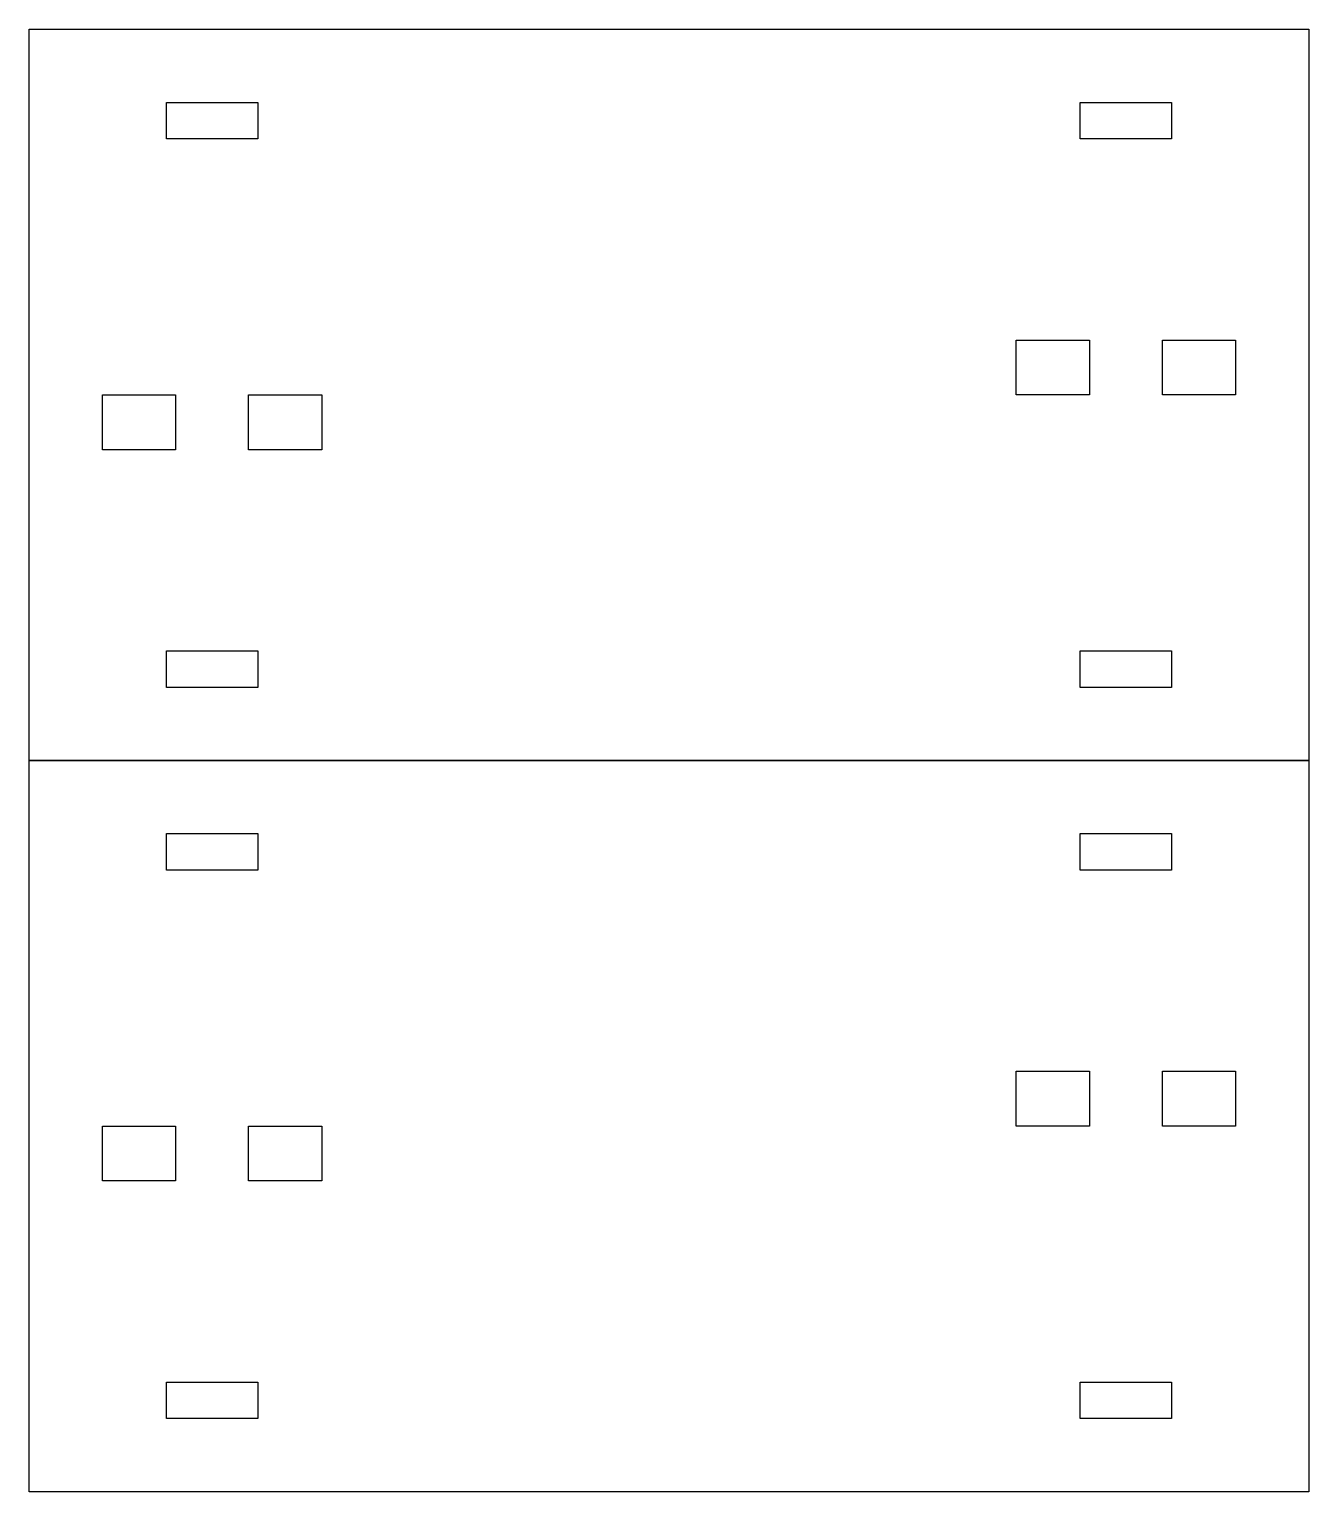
# Model space of a CAD drawing. Extents: x 73 to 573, y 446 to 946.
# Drawn here: x 178.7 to 248.7, y 782.1 to 862.1 of the extents above; entities that cross this region are included whole.
import ezdxf

# ---------------------------------------------------------------- set-up
doc = ezdxf.new("R2010")
doc.units = 0
doc.layers.add('laser', color=7, linetype='CONTINUOUS')

msp = doc.modelspace()

# ---------------------------------------------------------------- linework, layer by layer
at = {"layer": 'laser', "color": 7}
for points in [[(248.698822, 822.08312), (178.698822, 822.08312), (178.698822, 862.08312), (248.698822, 862.08312), (248.698822, 822.08312)], [(186.198835, 858.083122), (191.198825, 858.083122)], [(186.198835, 856.08312), (186.198835, 858.083122)], [(191.198825, 858.083122), (191.198825, 856.08312)], [(236.198819, 858.083122), (241.198837, 858.083122)], [(236.198819, 856.08312), (236.198819, 858.083122)], [(241.198837, 858.083122), (241.198837, 856.08312)], [(191.198825, 856.08312), (186.198835, 856.08312)], [(241.198837, 856.08312), (236.198819, 856.08312)], [(232.69884, 845.08312), (236.698832, 845.08312)], [(232.69884, 842.08312), (232.69884, 845.08312)], [(236.698832, 845.08312), (236.698832, 842.08312)], [(240.698824, 845.08312), (244.698816, 845.08312)], [(240.698824, 842.08312), (240.698824, 845.08312)], [(244.698816, 845.08312), (244.698816, 842.08312)], [(182.698827, 842.08312), (186.698819, 842.08312)], [(182.698827, 839.08312), (182.698827, 842.08312)], [(186.698819, 842.08312), (186.698819, 839.08312)], [(190.69884, 842.08312), (194.698832, 842.08312)], [(190.69884, 839.08312), (190.69884, 842.08312)], [(194.698832, 842.08312), (194.698832, 839.08312)], [(236.698832, 842.08312), (232.69884, 842.08312)], [(244.698816, 842.08312), (240.698824, 842.08312)], [(186.698819, 839.08312), (182.698827, 839.08312)], [(194.698832, 839.08312), (190.69884, 839.08312)], [(186.198835, 828.08312), (191.198825, 828.08312)], [(186.198835, 826.083121), (186.198835, 828.08312)], [(191.198825, 828.08312), (191.198825, 826.083121)], [(236.198819, 828.08312), (241.198837, 828.08312)], [(236.198819, 826.083121), (236.198819, 828.08312)], [(241.198837, 828.08312), (241.198837, 826.083121)], [(191.198825, 826.083121), (186.198835, 826.083121)], [(241.198837, 826.083121), (236.198819, 826.083121)], [(248.698822, 782.083143), (178.698822, 782.083143), (178.698822, 822.083144), (248.698822, 822.083144), (248.698822, 782.083143)], [(186.198835, 818.083145), (191.198825, 818.083145)], [(186.198835, 816.083144), (186.198835, 818.083145)], [(191.198825, 818.083145), (191.198825, 816.083144)], [(236.198819, 818.083145), (241.198837, 818.083145)], [(236.198819, 816.083144), (236.198819, 818.083145)], [(241.198837, 818.083145), (241.198837, 816.083144)], [(191.198825, 816.083144), (186.198835, 816.083144)], [(241.198837, 816.083144), (236.198819, 816.083144)], [(232.69884, 805.083143), (236.698832, 805.083143)], [(232.69884, 802.083144), (232.69884, 805.083143)], [(236.698832, 805.083143), (236.698832, 802.083144)], [(240.698824, 805.083143), (244.698816, 805.083143)], [(240.698824, 802.083144), (240.698824, 805.083143)], [(244.698816, 805.083143), (244.698816, 802.083144)], [(182.698827, 802.083144), (186.698819, 802.083144)], [(182.698827, 799.083144), (182.698827, 802.083144)], [(186.698819, 802.083144), (186.698819, 799.083144)], [(190.69884, 802.083144), (194.698832, 802.083144)], [(190.69884, 799.083144), (190.69884, 802.083144)], [(194.698832, 802.083144), (194.698832, 799.083144)], [(236.698832, 802.083144), (232.69884, 802.083144)], [(244.698816, 802.083144), (240.698824, 802.083144)], [(186.698819, 799.083144), (182.698827, 799.083144)], [(194.698832, 799.083144), (190.69884, 799.083144)], [(186.198835, 788.083143), (191.198825, 788.083143)], [(186.198835, 786.083145), (186.198835, 788.083143)], [(191.198825, 788.083143), (191.198825, 786.083145)], [(236.198819, 788.083143), (241.198837, 788.083143)], [(236.198819, 786.083145), (236.198819, 788.083143)], [(241.198837, 788.083143), (241.198837, 786.083145)], [(191.198825, 786.083145), (186.198835, 786.083145)], [(241.198837, 786.083145), (236.198819, 786.083145)]]:
    msp.add_lwpolyline(points, dxfattribs=at)

doc.saveas('drawing.dxf')
